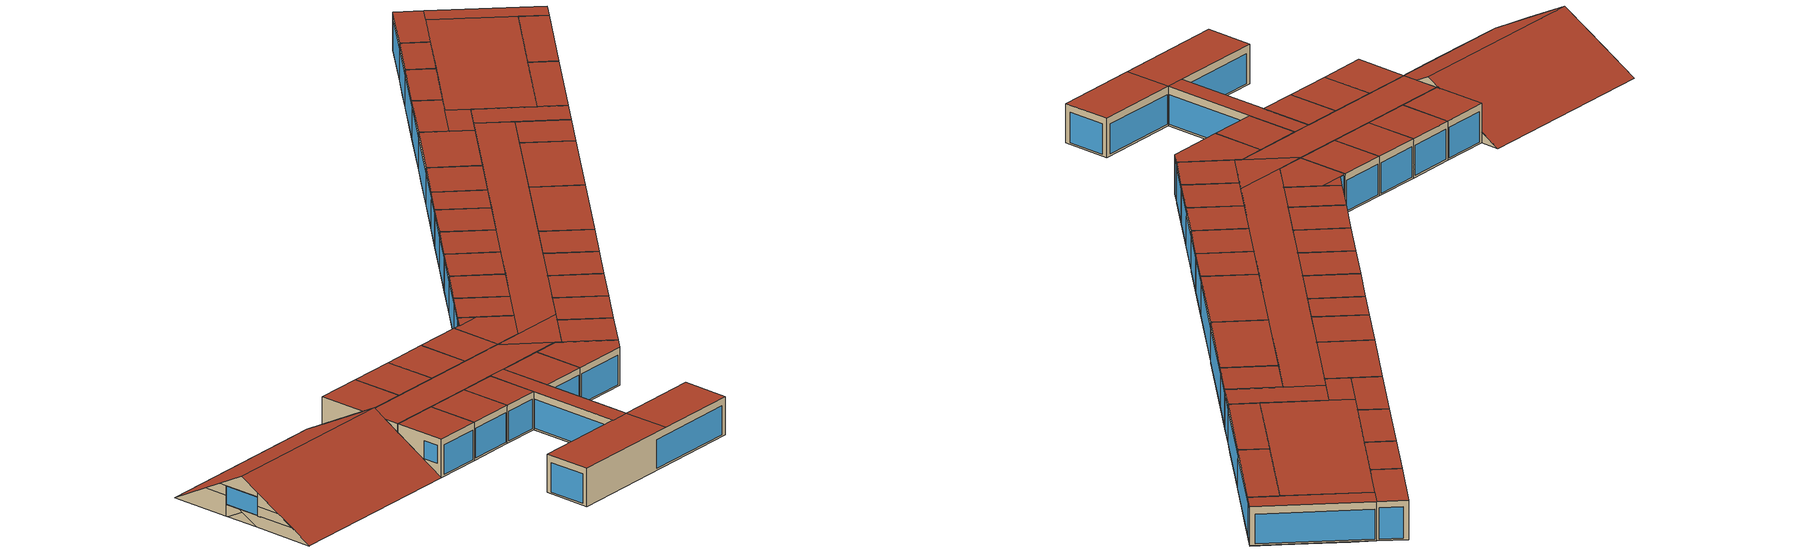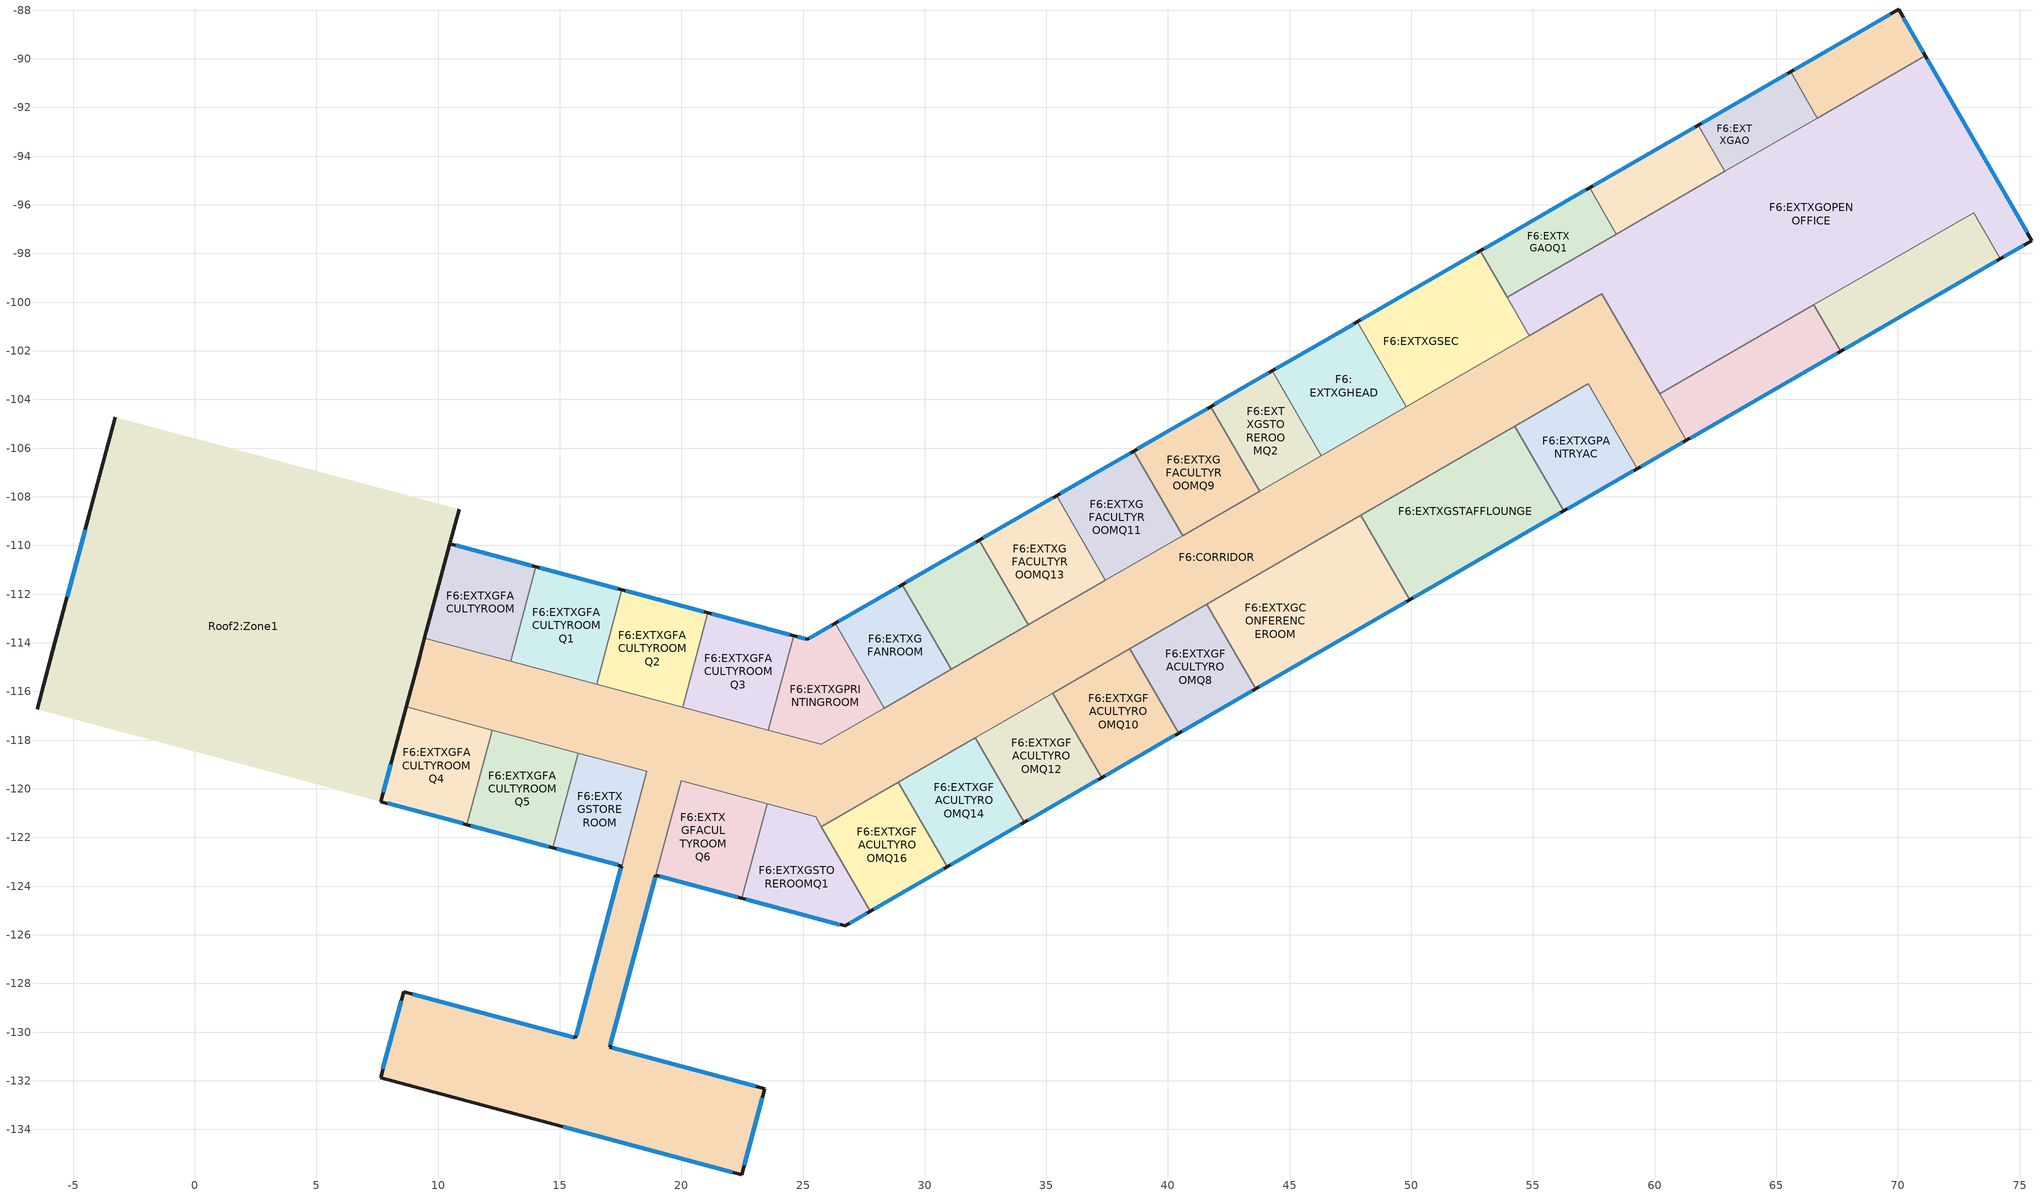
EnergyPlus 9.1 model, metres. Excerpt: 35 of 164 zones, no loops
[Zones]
Roof2:Zone1
 floor outside (Project external floor): 10.49,-109.92 -3.64,-106.14 -3.26,-104.72 10.87,-108.51 z12
 floor to F5:CORRIDOR (Project internal floor): 8.69,-116.64 -5.44,-112.85 -4.68,-110.02 9.45,-113.81 z12
 floor to F5:EXTXGFACULTYROOM3 (Project internal floor): -1.15,-110.97 -4.68,-110.02 -3.64,-106.14 -0.11,-107.08 z12
 floor to F5:EXTXGFACULTYROOM1 (Project internal floor): 2.38,-111.92 -1.15,-110.97 -0.11,-107.08 3.43,-108.03 z12
 floor to F5:EXTXGFACULTYROOM4 (Project internal floor): 5.92,-112.86 2.38,-111.92 3.43,-108.03 6.96,-108.98 z12
 floor to F5:EXTXGFACULTYROOM5 (Project internal floor): 9.45,-113.81 5.92,-112.86 6.96,-108.98 10.49,-109.92 z12
 floor to F5:EXTXGFACULTYROOM19 (Project internal floor): -2.95,-117.68 -6.48,-116.74 -5.44,-112.85 -1.91,-113.8 z12
 floor to F5:EXTXGFACULTYROOM20 (Project internal floor): 0.59,-118.63 -2.95,-117.68 -1.91,-113.8 1.63,-114.74 z12
 floor to F5:EXTXGFACULTYROOM2 (Project internal floor): 4.12,-119.58 0.59,-118.63 1.63,-114.74 5.16,-115.69 z12
 floor to F5:EXTXGFACULTYROOM21 (Project internal floor): 7.65,-120.52 4.12,-119.58 5.16,-115.69 8.69,-116.64 z12
 wall outside (Project wall): -4.49,-109.32 -5.25,-112.14 z12.9:14.4; -5.25,-112.14,12.9 -6.08,-115.23,12.9 -5.74,-113.98,13.65 -5.25,-112.14,13.65; -4.49,-109.32,12 -4.53,-109.45,12 -4.87,-110.73,12.76 -4.81,-110.5,12.9 -4.49,-109.32,12.9; -4.81,-110.5,12.9 -5.21,-112.01,12 -6.48,-116.74,12 -6.08,-115.23,12.9; -3.26,-104.72,12 -4.49,-109.32,12 -4.49,-109.32,13.65 -4,-107.48,13.65; -4,-107.48,13.65 -4.49,-109.32,13.65 -4.49,-109.32,14.4 -4.34,-108.74,14.4; -4.34,-108.74,14.4 -5.25,-112.14,14.4 -5.25,-112.14,14.75 -4.87,-110.73,15.59; -5.25,-112.14,13.65 -5.74,-113.98,13.65 -5.25,-112.14,14.75; 9,-115.5,15 9.52,-113.53,15 9.26,-114.52,15.59; 10.49,-109.93,12 10.87,-108.51,12 10.49,-109.93,12.85
 wall to Roof1:Zone1 (Project partition_Rev): -4.53,-109.45,12 -5.21,-112.01,12 -4.87,-110.73,12.76
 wall to F6:CORRIDOR (Project partition_Rev): 8.69,-116.64,12 9.45,-113.81,12 9.45,-113.81,15 9,-115.5,15 8.69,-116.64,14.32
 wall to F6:EXTXGFACULTYROOM (Project partition_Rev): 9.45,-113.81,12 10.49,-109.93,12 10.49,-109.93,12.85 9.52,-113.53,15 9.45,-113.81,15
 wall to F6:EXTXGFACULTYROOMQ4 (Project partition_Rev): 7.65,-120.52,12 8.69,-116.64,12 8.69,-116.64,14.32
 window (1001): -4.5,-109.36 -5.24,-112.1 z12.94:14.36
 roof outside (Project pitched roof): 10.87,-108.51,12 -3.26,-104.72,12 -4.87,-110.73,15.59 9.26,-114.52,15.59; -6.48,-116.74,12 7.65,-120.52,12 9.26,-114.52,15.59 -4.87,-110.73,15.59
F6:CORRIDOR
 floor to F5:CORRIDOR (Project internal floor): 14.7,-133.77 7.64,-131.88 8.58,-128.35 15.65,-130.24 z12; 26.16,-121.32 25.98,-121.42 25.88,-121.24 z12; 17.06,-130.62 15.65,-130.24 18.58,-119.29 20,-119.67 z12; 22.48,-135.85 14.7,-133.77 15.65,-130.24 23.42,-132.32 z12; 25.74,-118.18 22.16,-120.25 8.69,-116.64 9.45,-113.81 z12; 61.31,-105.67 59.28,-106.84 57.26,-103.36 59.3,-102.19 z12; 59.3,-102.19 26.16,-121.32 22.16,-120.25 57.83,-99.65 z12
 floor to F5:EXTXGTHESESROOM (Project internal floor): 25.98,-121.42 25.75,-121.55 25.52,-121.15 25.88,-121.24 z12
 wall outside (Project wall): 17.54,-123.17 15.65,-130.24 8.58,-128.35 7.64,-131.88 22.48,-135.85 23.42,-132.32 17.06,-130.62 18.96,-123.55 / 59.28,-106.84 61.31,-105.67 z12:15; 9,-115.5,15 8.69,-116.64,14.32 8.69,-116.64,15
 wall to F6:EXTXGFACULTYROOM (Project partition_Rev): 12.98,-114.76 9.45,-113.81 z12:15
 wall to F6:EXTXGFACULTYROOMQ4 (Project partition_Rev): 8.69,-116.64 12.23,-117.58 z12:15
 wall to F6:EXTXGFACULTYROOMQ5 (Project partition_Rev): 12.23,-117.58 15.76,-118.53 z12:15
 wall to F6:EXTXGSTOREROOM (Project partition): 15.76,-118.53 18.58,-119.29 17.54,-123.17 z12:15
 wall to F6:EXTXGFACULTYROOMQ6 (Project partition_Rev): 18.96,-123.55 20,-119.67 23.53,-120.61 z12:15
 wall to F6:EXTXGSTOREROOMQ1 (Project partition): 23.53,-120.61 25.52,-121.15 25.75,-121.55 z12:15
 wall to F6:EXTXGFACULTYROOMQ16 (Project partition_Rev): 25.75,-121.55 28.92,-119.72 z12:15
 wall to F6:EXTXGFACULTYROOMQ14 (Project partition_Rev): 28.92,-119.72 32.09,-117.89 z12:15
 wall to F6:EXTXGFACULTYROOMQ12 (Project partition_Rev): 32.09,-117.89 35.26,-116.07 z12:15
 wall to F6:EXTXGFACULTYROOMQ10 (Project partition_Rev): 35.26,-116.07 38.42,-114.24 z12:15
 wall to F6:EXTXGFACULTYROOMQ8 (Project partition_Rev): 38.42,-114.24 41.59,-112.41 z12:15
 wall to F6:EXTXGCONFERENCEROOM (Project partition): 41.59,-112.41 47.93,-108.75 z12:15
 wall to F6:EXTXGSTAFFLOUNGE (Project partition): 47.93,-108.75 54.26,-105.09 z12:15
 wall to F6:EXTXGPANTRYAC (Project partition): 54.26,-105.09 57.26,-103.36 59.28,-106.84 z12:15
 wall to F6:EXTXGPRINTINGROOMQ2 (Project partition_Rev): 61.31,-105.67 60.21,-103.76 z12:15
 wall to F6:EXTXGOPENOFFICE (Project partition_Rev): 60.21,-103.76 57.83,-99.65 54.85,-101.37 z12:15
 wall to F6:EXTXGSEC (Project partition_Rev): 54.85,-101.37 49.78,-104.3 z12:15
 wall to F6:EXTXGHEAD (Project partition_Rev): 49.78,-104.3 46.3,-106.31 z12:15
 wall to F6:EXTXGSTOREROOMQ2 (Project partition): 46.3,-106.31 43.77,-107.77 z12:15
 wall to F6:EXTXGFACULTYROOMQ9 (Project partition_Rev): 43.77,-107.77 40.6,-109.6 z12:15
 wall to F6:EXTXGFACULTYROOMQ11 (Project partition_Rev): 40.6,-109.6 37.43,-111.43 z12:15
 wall to F6:EXTXGFACULTYROOMQ13 (Project partition_Rev): 37.43,-111.43 34.26,-113.26 z12:15
 wall to F6:EXTXGFACULTYROOMQ15 (Project partition_Rev): 34.26,-113.26 31.1,-115.09 z12:15
 wall to F6:EXTXGFANROOM (Project partition): 31.1,-115.09 28.34,-116.68 z12:15
 wall to F6:EXTXGPRINTINGROOM (Project partition_Rev): 28.34,-116.68 25.74,-118.18 23.58,-117.6 z12:15
 wall to F6:EXTXGFACULTYROOMQ3 (Project partition_Rev): 23.58,-117.6 20.05,-116.65 z12:15
 wall to F6:EXTXGFACULTYROOMQ2 (Project partition_Rev): 20.05,-116.65 16.52,-115.7 z12:15
 wall to F6:EXTXGFACULTYROOMQ1 (Project partition_Rev): 16.52,-115.7 12.98,-114.76 z12:15
 window (1002): 17.52,-123.27 15.67,-130.15 / 17.09,-130.53 18.93,-123.64 z12.14:14.41; 15.56,-130.21 8.96,-128.45 / 23.05,-132.22 17.15,-130.64 z12.14:14.42; 8.48,-128.72 7.74,-131.5 / 22.58,-135.48 23.32,-132.7 z12.14:14.47; 59.42,-106.76 61.16,-105.75 z12.14:14.5
 window x2 (1002): 15.14,-133.89 22.1,-135.75 z12.14:14.41
 roof outside (Project flat roof): 16.12,-134.15 22.48,-135.85 23.42,-132.32 17.06,-130.62 z15; 15.65,-130.24 17.06,-130.62 20,-119.67 18.58,-119.29 z15; 7.64,-131.88 16.12,-134.15 17.06,-130.62 8.58,-128.35 z15; 8.69,-116.64 25.52,-121.15 23.45,-117.56 9.45,-113.81 z15; 25.74,-118.18 29.74,-119.25 57.26,-103.36 55.8,-100.82 z15; 25.75,-121.55 29.74,-119.25 23.45,-117.56 z15; 59.28,-106.84 61.31,-105.67 57.83,-99.65 55.8,-100.82 z15
F6:EXTXGFACULTYROOM
 floor to F5:EXTXGFACULTYROOM6 (Project internal floor): 12.98,-114.76 9.46,-113.81 10.5,-109.93 14.02,-110.87 z12
 wall outside (Project wall): 14.02,-110.87 10.49,-109.93 z12:15; 10.49,-109.93,12.85 9.52,-113.53,15 10.49,-109.93,15
 wall to F6:EXTXGFACULTYROOMQ1 (Project partition): 12.98,-114.76 14.02,-110.87 z12:15
 window (1003): 13.86,-110.83 10.72,-109.99 z12.14:14.46
 roof outside (Project flat roof): 9.45,-113.81 12.98,-114.76 14.02,-110.87 10.49,-109.93 z15
F6:EXTXGFACULTYROOMQ4
 floor to F5:EXTXGFACULTYROOM22 (Project internal floor): 11.18,-121.47 7.65,-120.52 8.69,-116.64 12.23,-117.58 z12
 wall outside (Project wall): 7.65,-120.52 11.18,-121.47 z12:15; 8.69,-116.64,14.32 7.65,-120.52,12 7.65,-120.52,15 8.69,-116.64,15
 wall to F6:EXTXGFACULTYROOMQ5 (Project partition): 11.18,-121.47 12.23,-117.58 z12:15
 window (1003): 8.06,-118.99 7.75,-120.15 z13.01:14.43; 7.94,-120.6 11.02,-121.43 z12.14:14.46
 roof outside (Project flat roof): 7.65,-120.52 11.18,-121.47 12.23,-117.58 8.69,-116.64 z15
F6:EXTXGFACULTYROOMQ5
 floor to F5:EXTXGPHOTOCOPYROOM (Project internal floor): 14.72,-122.42 11.18,-121.47 12.23,-117.58 15.76,-118.53 z12
 wall outside (Project wall): 11.18,-121.47 14.72,-122.42 z12:15
 wall to F6:EXTXGSTOREROOM (Project partition): 14.72,-122.42 15.76,-118.53 z12:15
 window (1003): 11.35,-121.51 14.55,-122.37 z12.14:14.45
 roof outside (Project flat roof): 11.18,-121.47 14.72,-122.42 15.76,-118.53 12.23,-117.58 z15
F6:EXTXGSTOREROOM
 floor to F5:EXTXGENSROOM (Project internal floor): 17.54,-123.17 14.72,-122.42 15.76,-118.53 18.58,-119.29 z12
 wall outside (Project wall): 14.72,-122.42 17.54,-123.17 z12:15
 window (1005): 14.88,-122.46 17.38,-123.13 z12.14:14.47
 roof outside (Project flat roof): 14.72,-122.42 17.54,-123.17 18.58,-119.29 15.76,-118.53 z15
F6:EXTXGFACULTYROOMQ6
 floor to F5:EXTXGEGSSROOM (Project internal floor): 21.79,-124.31 18.96,-123.55 20,-119.67 22.83,-120.43 z12
 floor to F5:EXTXGTHESESROOM (Project internal floor): 22.49,-124.5 21.79,-124.31 22.83,-120.43 23.53,-120.61 z12
 wall outside (Project wall): 18.96,-123.55 22.49,-124.5 z12:15
 wall to F6:EXTXGSTOREROOMQ1 (Project partition): 22.49,-124.5 23.53,-120.61 z12:15
 window (1003): 19.12,-123.6 22.32,-124.45 z12.14:14.45
 roof outside (Project flat roof): 18.96,-123.55 22.49,-124.5 23.53,-120.61 20,-119.67 z15
F6:EXTXGSTOREROOMQ1
 floor to F5:EXTXGTHESESROOM (Project internal floor): 27.76,-125.04 26.73,-125.63 22.49,-124.5 23.53,-120.61 25.52,-121.15 z12
 wall outside (Project wall): 22.49,-124.5 26.73,-125.63 27.76,-125.04 z12:15
 wall to F6:EXTXGFACULTYROOMQ16 (Project partition_Rev): 27.76,-125.04 25.75,-121.55 z12:15
 window (1005): 22.65,-124.54 26.52,-125.58 z12.14:14.44; 26.92,-125.53 27.62,-125.12 z12.14:14.67
 roof outside (Project flat roof): 22.49,-124.5 26.73,-125.63 27.76,-125.04 25.52,-121.15 23.53,-120.61 z15
F6:EXTXGFACULTYROOMQ16
 floor to F5:EXTXGTHESESROOM (Project internal floor): 28,-124.9 27.76,-125.04 25.75,-121.55 25.98,-121.42 z12
 floor to F5:EXTXGFILINGROOM (Project internal floor): 30.93,-123.21 28,-124.9 25.98,-121.42 28.92,-119.72 z12
 wall outside (Project wall): 27.76,-125.04 30.93,-123.21 z12:15
 wall to F6:EXTXGFACULTYROOMQ14 (Project partition_Rev): 30.93,-123.21 28.92,-119.72 z12:15
 window (1003): 27.91,-124.95 30.79,-123.29 z12.14:14.45
 roof outside (Project flat roof): 27.76,-125.04 30.93,-123.21 28.92,-119.72 25.75,-121.55 z15
F6:EXTXGFACULTYROOMQ14
 floor to F5:EXTXGFACULTYROOM17 (Project internal floor): 34.1,-121.38 31.16,-123.07 29.15,-119.59 32.09,-117.89 z12
 floor to F5:EXTXGFILINGROOM (Project internal floor): 31.16,-123.07 30.93,-123.21 28.92,-119.72 29.15,-119.59 z12
 wall outside (Project wall): 30.93,-123.21 34.1,-121.38 z12:15
 wall to F6:EXTXGFACULTYROOMQ12 (Project partition_Rev): 34.1,-121.38 32.09,-117.89 z12:15
 window (1003): 31.08,-123.12 33.95,-121.46 z12.14:14.45
 roof outside (Project flat roof): 30.93,-123.21 34.1,-121.38 32.09,-117.89 28.92,-119.72 z15
F6:EXTXGFACULTYROOMQ12
 floor to F5:EXTXGFACULTYROOM16 (Project internal floor): 37.27,-119.55 34.33,-121.25 32.32,-117.76 35.26,-116.07 z12
 floor to F5:EXTXGFACULTYROOM17 (Project internal floor): 34.33,-121.25 34.1,-121.38 32.09,-117.89 32.32,-117.76 z12
 wall outside (Project wall): 34.1,-121.38 37.27,-119.55 z12:15
 wall to F6:EXTXGFACULTYROOMQ10 (Project partition_Rev): 37.27,-119.55 35.26,-116.07 z12:15
 window (1003): 34.25,-121.29 37.12,-119.63 z12.14:14.45
 roof outside (Project flat roof): 34.1,-121.38 37.27,-119.55 35.26,-116.07 32.09,-117.89 z15
F6:EXTXGFACULTYROOMQ10
 floor to F5:EXTXGFACULTYROOM15 (Project internal floor): 40.43,-117.72 37.5,-119.42 35.49,-115.93 38.42,-114.24 z12
 floor to F5:EXTXGFACULTYROOM16 (Project internal floor): 37.5,-119.42 37.27,-119.55 35.26,-116.07 35.49,-115.93 z12
 wall outside (Project wall): 37.27,-119.55 40.43,-117.72 z12:15
 wall to F6:EXTXGFACULTYROOMQ8 (Project partition_Rev): 40.43,-117.72 38.42,-114.24 z12:15
 window (1003): 37.41,-119.46 40.29,-117.81 z12.14:14.45
 roof outside (Project flat roof): 37.27,-119.55 40.43,-117.72 38.42,-114.24 35.26,-116.07 z15
F6:EXTXGFACULTYROOMQ8
 floor to F5:EXTXGFACULTYROOM13 (Project internal floor): 43.6,-115.89 40.67,-117.59 38.65,-114.1 41.59,-112.41 z12
 floor to F5:EXTXGFACULTYROOM15 (Project internal floor): 40.67,-117.59 40.43,-117.72 38.42,-114.24 38.65,-114.1 z12
 wall outside (Project wall): 40.43,-117.72 43.6,-115.89 z12:15
 wall to F6:EXTXGCONFERENCEROOM (Project partition): 43.6,-115.89 41.59,-112.41 z12:15
 window (1003): 40.58,-117.64 43.46,-115.98 z12.14:14.45
 roof outside (Project flat roof): 40.43,-117.72 43.6,-115.89 41.59,-112.41 38.42,-114.24 z15
F6:EXTXGCONFERENCEROOM
 floor to F5:EXTXGFACULTYROOM9 (Project internal floor): 47,-113.93 43.83,-115.76 41.82,-112.27 44.99,-110.45 z12
 floor to F5:EXTXGFACULTYROOM10 (Project internal floor): 49.94,-112.23 47,-113.93 44.99,-110.45 47.93,-108.75 z12
 floor to F5:EXTXGFACULTYROOM13 (Project internal floor): 43.83,-115.76 43.6,-115.89 41.59,-112.41 41.82,-112.27 z12
 wall outside (Project wall): 43.6,-115.89 49.94,-112.23 z12:15
 wall to F6:EXTXGSTAFFLOUNGE (Project partition_Rev): 49.94,-112.23 47.93,-108.75 z12:15
 window (1008): 43.75,-115.81 49.79,-112.32 z12.14:14.42
 roof outside (Project flat roof): 43.6,-115.89 49.94,-112.23 47.93,-108.75 41.59,-112.41 z15
F6:EXTXGSTAFFLOUNGE
 floor to F5:CORRIDOR (Project internal floor): 56.27,-108.58 50.17,-112.1 48.16,-108.62 54.26,-105.09 z12
 floor to F5:EXTXGFACULTYROOM10 (Project internal floor): 50.17,-112.1 49.94,-112.23 47.93,-108.75 48.16,-108.62 z12
 wall outside (Project wall): 49.94,-112.23 56.27,-108.58 z12:15
 wall to F6:EXTXGPANTRYAC (Project partition_Rev): 56.27,-108.58 54.26,-105.09 z12:15
 window (1008): 50.08,-112.15 56.12,-108.66 z12.14:14.42
 roof outside (Project flat roof): 49.94,-112.23 56.27,-108.58 54.26,-105.09 47.93,-108.75 z15
F6:EXTXGPANTRYAC
 floor to F5:CORRIDOR (Project internal floor): 59.28,-106.84 56.27,-108.58 54.26,-105.09 57.26,-103.36 z12
 wall outside (Project wall): 56.27,-108.58 59.28,-106.84 z12:15
 window (1005): 56.42,-108.49 59.13,-106.93 z12.14:14.46
 roof outside (Project flat roof): 56.27,-108.58 59.28,-106.84 57.26,-103.36 54.26,-105.09 z15
F6:EXTXGPRINTINGROOMQ2
 floor to F5:CORRIDOR (Project internal floor): 62.84,-104.79 61.31,-105.67 60.21,-103.76 61.74,-102.88 z12
 floor to F5:EXTXGFACULTYROOMAC4 (Project internal floor): 67.64,-102.01 66.01,-102.96 64.91,-101.05 66.54,-100.11 z12
 floor to F5:EXTXGFACULTYROOM (Project internal floor): 66.01,-102.96 62.84,-104.79 61.74,-102.88 64.91,-101.05 z12
 wall outside (Project wall): 61.31,-105.67 67.64,-102.01 z12:15
 wall to F6:EXTXGPRINTINGROOMQ1 (Project partition_Rev): 67.64,-102.01 66.54,-100.11 z12:15
 wall to F6:EXTXGOPENOFFICE (Project partition): 66.54,-100.11 60.21,-103.76 z12:15
 window (1004): 61.46,-105.58 67.5,-102.1 z12.14:14.42
 roof outside (Project flat roof): 61.31,-105.67 67.64,-102.01 66.54,-100.11 60.21,-103.76 z15
F6:EXTXGOPENOFFICE
 floor to F5:CORRIDOR (Project internal floor): 73.5,-93.99 60.83,-101.3 59.36,-98.77 72.03,-91.45 z12; 61.74,-102.88 60.21,-103.76 57.83,-99.65 59.36,-98.77 z12
 floor to F5:EXTXGFACULTYROOM23 (Project internal floor): 72.03,-91.45 68.87,-93.28 67.95,-91.7 71.12,-89.87 z12
 floor to F5:EXTXGFACULTYROOM24 (Project internal floor): 68.87,-93.28 65.7,-95.11 64.79,-93.53 67.95,-91.7 z12
 floor to F5:EXTXGFACULTYROOM25 (Project internal floor): 75.51,-97.47 74.21,-98.22 73.11,-96.32 74.41,-95.57 z12; 74.41,-95.57 71.24,-97.4 70.33,-95.82 73.5,-93.99 z12
 floor to F5:EXTXGFACULTYROOMAC1 (Project internal floor): 65.7,-95.11 62.53,-96.94 61.62,-95.36 64.79,-93.53 z12
 floor to F5:EXTXGFACULTYROOMAC2 (Project internal floor): 71.24,-97.4 68.07,-99.22 67.16,-97.64 70.33,-95.82 z12
 floor to F5:EXTXGFACULTYROOMAC3 (Project internal floor): 62.53,-96.94 59.36,-98.77 58.45,-97.19 61.62,-95.36 z12
 floor to F5:EXTXGFACULTYROOMAC4 (Project internal floor): 68.07,-99.22 64.91,-101.05 63.99,-99.47 67.16,-97.64 z12
 floor to F5:EXTXGTUTORIALROOMAC1 (Project internal floor): 59.36,-98.77 54.85,-101.37 53.94,-99.79 58.45,-97.19 z12
 floor to F5:EXTXGFACULTYROOM (Project internal floor): 64.91,-101.05 61.74,-102.88 60.83,-101.3 63.99,-99.47 z12
 wall outside (Project wall): 74.21,-98.22 75.51,-97.47 71.12,-89.87 z12:15
 wall to F6:EXTXGPRINTINGROOMQ1 (Project partition_Rev): 66.54,-100.11 73.11,-96.32 74.21,-98.22 z12:15
 wall to F6:EXTXGDEPTXMANAGER (Project partition): 71.12,-89.87 66.69,-92.43 z12:15
 wall to F6:EXTXGAO (Project partition_Rev): 66.69,-92.43 62.89,-94.63 z12:15
 wall to F6:EXTXGFACULTYROOMQ7 (Project partition): 62.89,-94.63 58.42,-97.21 z12:15
 wall to F6:EXTXGAOQ1 (Project partition_Rev): 58.42,-97.21 53.94,-99.79 z12:15
 wall to F6:EXTXGSEC (Project partition_Rev): 53.94,-99.79 54.85,-101.37 z12:15
 window (1003): 75.31,-97.14 71.21,-90.02 z12.14:14.41; 74.36,-98.14 75.17,-97.67 z12.14:14.63
 roof outside (Project flat roof): 54.85,-101.37 57.83,-99.65 56.92,-98.07 53.94,-99.79 z15; 60.21,-103.76 73.11,-96.32 69.82,-90.62 56.92,-98.07 z15; 74.21,-98.22 75.51,-97.47 71.12,-89.87 69.82,-90.62 z15
F6:EXTXGSEC
 floor to F5:EXTXGTUTORIALROOMAC1 (Project internal floor): 54.85,-101.37 53.03,-102.43 51.02,-98.94 52.84,-97.89 z12
 floor to F5:EXTXGTUTORIALROOMAC (Project internal floor): 53.03,-102.43 49.78,-104.3 47.77,-100.81 51.02,-98.94 z12
 wall outside (Project wall): 52.84,-97.89 47.77,-100.81 z12:15
 wall to F6:EXTXGAOQ1 (Project partition_Rev): 53.94,-99.79 52.84,-97.89 z12:15
 wall to F6:EXTXGHEAD (Project partition): 47.77,-100.81 49.78,-104.3 z12:15
 window (1007): 52.69,-97.97 47.92,-100.73 z12.14:14.42
 roof outside (Project flat roof): 49.78,-104.3 54.85,-101.37 52.84,-97.89 47.77,-100.81 z15
F6:EXTXGHEAD
 floor to F5:EXTXGTUTORIALROOMAC (Project internal floor): 49.78,-104.3 46.69,-106.08 44.68,-102.6 47.77,-100.81 z12
 floor to F5:EXTXGFACULTYROOMAC (Project internal floor): 46.69,-106.08 46.3,-106.31 44.29,-102.83 44.68,-102.6 z12
 wall outside (Project wall): 47.77,-100.81 44.29,-102.83 z12:15
 wall to F6:EXTXGSTOREROOMQ2 (Project partition): 44.29,-102.83 46.3,-106.31 z12:15
 window (1003): 47.62,-100.9 44.44,-102.74 z12.14:14.45
 roof outside (Project flat roof): 46.3,-106.31 49.78,-104.3 47.77,-100.81 44.29,-102.83 z15
F6:EXTXGSTOREROOMQ2
 floor to F5:EXTXGFACULTYROOMAC (Project internal floor): 46.3,-106.31 43.77,-107.77 41.75,-104.29 44.29,-102.83 z12
 wall outside (Project wall): 44.29,-102.83 41.75,-104.29 z12:15
 wall to F6:EXTXGFACULTYROOMQ9 (Project partition_Rev): 41.75,-104.29 43.77,-107.77 z12:15
 window (1005): 44.14,-102.91 41.9,-104.2 z12.14:14.47
 roof outside (Project flat roof): 43.77,-107.77 46.3,-106.31 44.29,-102.83 41.75,-104.29 z15
F6:EXTXGFACULTYROOMQ9
 floor to F5:EXTXGFACULTYROOM18 (Project internal floor): 43.53,-107.91 40.6,-109.6 38.59,-106.12 41.51,-104.43 z12
 floor to F5:EXTXGFACULTYROOMAC (Project internal floor): 43.77,-107.77 43.53,-107.91 41.51,-104.43 41.75,-104.29 z12
 wall outside (Project wall): 41.75,-104.29 38.59,-106.12 z12:15
 wall to F6:EXTXGFACULTYROOMQ11 (Project partition): 38.59,-106.12 40.6,-109.6 z12:15
 window (1003): 41.61,-104.37 38.73,-106.03 z12.14:14.45
 roof outside (Project flat roof): 40.6,-109.6 43.77,-107.77 41.75,-104.29 38.59,-106.12 z15
F6:EXTXGFACULTYROOMQ11
 floor to F5:EXTXGFACULTYROOM8 (Project internal floor): 40.36,-109.74 37.43,-111.43 35.42,-107.95 38.35,-106.26 z12
 floor to F5:EXTXGFACULTYROOM18 (Project internal floor): 40.6,-109.6 40.36,-109.74 38.35,-106.26 38.59,-106.12 z12
 wall outside (Project wall): 38.59,-106.12 35.42,-107.95 z12:15
 wall to F6:EXTXGFACULTYROOMQ13 (Project partition): 35.42,-107.95 37.43,-111.43 z12:15
 window (1003): 38.44,-106.2 35.57,-107.86 z12.14:14.45
 roof outside (Project flat roof): 37.43,-111.43 40.6,-109.6 38.59,-106.12 35.42,-107.95 z15
F6:EXTXGFACULTYROOMQ13
 floor to F5:EXTXGFACULTYROOM7 (Project internal floor): 37.19,-111.57 34.26,-113.26 32.25,-109.78 35.18,-108.09 z12
 floor to F5:EXTXGFACULTYROOM8 (Project internal floor): 37.43,-111.43 37.19,-111.57 35.18,-108.09 35.42,-107.95 z12
 wall outside (Project wall): 35.42,-107.95 32.25,-109.78 z12:15
 wall to F6:EXTXGFACULTYROOMQ15 (Project partition): 32.25,-109.78 34.26,-113.26 z12:15
 window (1003): 35.27,-108.03 32.4,-109.69 z12.14:14.45
 roof outside (Project flat roof): 34.26,-113.26 37.43,-111.43 35.42,-107.95 32.25,-109.78 z15
F6:EXTXGFACULTYROOMQ15
 floor to F5:EXTXGFACULTYROOM7 (Project internal floor): 34.26,-113.26 32.91,-114.04 30.9,-110.55 32.25,-109.78 z12
 floor to F5:EXTXGAHUROOM (Project internal floor): 32.91,-114.04 31.1,-115.09 29.08,-111.6 30.9,-110.55 z12
 wall outside (Project wall): 32.25,-109.78 29.08,-111.6 z12:15
 wall to F6:EXTXGFANROOM (Project partition): 29.08,-111.6 31.1,-115.09 z12:15
 window (1003): 32.1,-109.86 29.23,-111.52 z12.14:14.45
 roof outside (Project flat roof): 31.1,-115.09 34.26,-113.26 32.25,-109.78 29.08,-111.6 z15
F6:EXTXGFANROOM
 floor to F5:EXTXGAHUROOM (Project internal floor): 31.1,-115.09 28.48,-116.6 26.47,-113.11 29.08,-111.6 z12
 floor to F5:EXTXGCOMPACTOUSROOM (Project internal floor): 28.48,-116.6 28.34,-116.68 26.32,-113.2 26.47,-113.11 z12
 wall outside (Project wall): 29.08,-111.6 26.32,-113.2 z12:15
 wall to F6:EXTXGPRINTINGROOM (Project partition_Rev): 26.32,-113.2 28.34,-116.68 z12:15
 window (1006): 28.94,-111.69 26.47,-113.11 z12.14:14.47
 roof outside (Project flat roof): 28.34,-116.68 31.1,-115.09 29.08,-111.6 26.32,-113.2 z15
F6:EXTXGPRINTINGROOM
 floor to F5:EXTXGCOMPACTOUSROOM (Project internal floor): 25.18,-113.86 24.48,-114.26 24.63,-113.71 z12; 28.34,-116.68 25.75,-118.18 23.59,-117.6 24.48,-114.26 26.32,-113.2 z12
 wall outside (Project wall): 26.32,-113.2 25.18,-113.86 24.62,-113.71 z12:15
 wall to F6:EXTXGFACULTYROOMQ3 (Project partition): 24.62,-113.71 23.58,-117.6 z12:15
 window (1004): 26.18,-113.28 25.26,-113.81 z12.14:14.6; 25.08,-113.83 24.79,-113.75 z12.14:14.96
 roof outside (Project flat roof): 25.18,-113.86 26.99,-114.34 26.32,-113.2 z15; 23.58,-117.6 25.74,-118.18 28.34,-116.68 26.99,-114.34 24.62,-113.71 z15
F6:EXTXGFACULTYROOMQ3
 floor to F5:EXTXGFACULTYROOM14 (Project internal floor): 23.58,-117.6 20.05,-116.65 21.1,-112.77 24.62,-113.71 z12
 wall outside (Project wall): 24.62,-113.71 21.09,-112.76 z12:15
 wall to F6:EXTXGFACULTYROOMQ2 (Project partition_Rev): 21.09,-112.76 20.05,-116.65 z12:15
 window (1003): 24.46,-113.67 21.25,-112.81 z12.14:14.45
 roof outside (Project flat roof): 20.05,-116.65 23.58,-117.6 24.62,-113.71 21.09,-112.76 z15
F6:EXTXGFACULTYROOMQ2
 floor to F5:EXTXGFACULTYROOM12 (Project internal floor): 20.05,-116.65 16.52,-115.71 17.56,-111.82 21.09,-112.76 z12
 wall outside (Project wall): 21.09,-112.76 17.56,-111.82 z12:15
 wall to F6:EXTXGFACULTYROOMQ1 (Project partition_Rev): 17.56,-111.82 16.52,-115.7 z12:15
 window (1003): 20.93,-112.72 17.72,-111.86 z12.14:14.45
 roof outside (Project flat roof): 16.52,-115.7 20.05,-116.65 21.09,-112.76 17.56,-111.82 z15
F6:EXTXGFACULTYROOMQ1
 floor to F5:EXTXGFACULTYROOM11 (Project internal floor): 16.52,-115.7 12.99,-114.76 14.03,-110.87 17.56,-111.82 z12
 wall outside (Project wall): 17.56,-111.82 14.02,-110.87 z12:15
 window (1003): 17.39,-111.77 14.19,-110.92 z12.14:14.45
 roof outside (Project flat roof): 12.98,-114.76 16.52,-115.7 17.56,-111.82 14.02,-110.87 z15
F6:EXTXGPRINTINGROOMQ1
 floor to F5:EXTXGFACULTYROOM25 (Project internal floor): 74.21,-98.22 72.34,-99.3 71.24,-97.4 73.11,-96.32 z12
 floor to F5:EXTXGFACULTYROOMAC2 (Project internal floor): 72.34,-99.3 69.17,-101.13 68.07,-99.22 71.24,-97.4 z12
 floor to F5:EXTXGFACULTYROOMAC4 (Project internal floor): 69.17,-101.13 67.64,-102.01 66.54,-100.11 68.07,-99.22 z12
 wall outside (Project wall): 67.64,-102.01 74.21,-98.22 z12:15
 window (1004): 67.79,-101.93 74.06,-98.31 z12.14:14.41
 roof outside (Project flat roof): 67.64,-102.01 74.21,-98.22 73.11,-96.32 66.54,-100.11 z15
F6:EXTXGDEPTXMANAGER
 floor to F5:EXTXGFACULTYROOM23 (Project internal floor): 71.12,-89.87 67.95,-91.7 66.85,-89.8 70.02,-87.97 z12
 floor to F5:EXTXGFACULTYROOM24 (Project internal floor): 67.95,-91.7 66.69,-92.43 65.59,-90.53 66.85,-89.8 z12
 wall outside (Project wall): 71.12,-89.87 70.02,-87.97 65.59,-90.53 z12:15
 wall to F6:EXTXGAO (Project partition_Rev): 65.59,-90.53 66.69,-92.43 z12:15
 window (1003): 71.04,-89.73 70.22,-88.3 z12.14:14.53; 69.69,-88.16 65.73,-90.44 z12.14:14.43
 roof outside (Project flat roof): 66.69,-92.43 71.12,-89.87 70.02,-87.97 65.59,-90.53 z15
F6:EXTXGAO
 floor to F5:EXTXGFACULTYROOM24 (Project internal floor): 66.69,-92.43 64.79,-93.53 63.69,-91.63 65.59,-90.53 z12
 floor to F5:EXTXGFACULTYROOMAC1 (Project internal floor): 64.79,-93.53 62.89,-94.63 61.79,-92.72 63.69,-91.63 z12
 wall outside (Project wall): 65.59,-90.53 61.79,-92.72 z12:15
 wall to F6:EXTXGFACULTYROOMQ7 (Project partition): 61.79,-92.72 62.89,-94.63 z12:15
 window (1007): 65.44,-90.61 61.93,-92.64 z12.14:14.44
 roof outside (Project flat roof): 62.89,-94.63 66.69,-92.43 65.59,-90.53 61.79,-92.72 z15
F6:EXTXGFACULTYROOMQ7
 floor to F5:EXTXGFACULTYROOMAC1 (Project internal floor): 62.89,-94.63 61.62,-95.36 60.52,-93.46 61.79,-92.72 z12
 floor to F5:EXTXGFACULTYROOMAC3 (Project internal floor): 61.62,-95.36 58.45,-97.19 57.35,-95.28 60.52,-93.46 z12
 floor to F5:EXTXGTUTORIALROOMAC1 (Project internal floor): 58.45,-97.19 58.42,-97.21 57.32,-95.3 57.35,-95.28 z12
 wall outside (Project wall): 61.79,-92.72 57.32,-95.3 z12:15
 wall to F6:EXTXGAOQ1 (Project partition_Rev): 57.32,-95.3 58.42,-97.21 z12:15
 window (1003): 61.64,-92.81 57.47,-95.21 z12.14:14.43
 roof outside (Project flat roof): 58.42,-97.21 62.89,-94.63 61.79,-92.72 57.32,-95.3 z15
F6:EXTXGAOQ1
 floor to F5:EXTXGTUTORIALROOMAC1 (Project internal floor): 58.42,-97.21 53.94,-99.79 52.84,-97.89 57.32,-95.3 z12
 wall outside (Project wall): 57.32,-95.3 52.84,-97.89 z12:15
 window (1007): 57.18,-95.38 52.99,-97.8 z12.14:14.43
 roof outside (Project flat roof): 53.94,-99.79 58.42,-97.21 57.32,-95.3 52.84,-97.89 z15
[Building]
Building: North Axis {deg}=0; Terrain=Suburbs; Loads Convergence Tolerance Value=0.04; Temperature Convergence Tolerance Value {deltaC}=0.4; Solar Distribution=FullExterior; Maximum Number of Warmup Days=25; Minimum Number of Warmup Days=6
[Site:Location]
AS2 (O1-O1:31-12)  (01-01:31-12): Latitude {deg}=1.3; Longitude {deg}=103.8; Time Zone {hr}=8; Elevation {m}=32
[SizingPeriod:DesignDay] Day of Month=15; Humidity Condition Type=WetBulb; Barometric Pressure {Pa}=100941.2; Wind Direction {deg}=0; Rain Indicator=No; Snow Indicator=No; Daylight Saving Time Indicator=No
Name | Month | Day Type | Maximum Dry-Bulb Temperature {C} | Daily Dry-Bulb Temperature Range {deltaC} | Wetbulb or DewPoint at Maximum Dry-Bulb {C} | Wind Speed {m/s} | Solar Model Indicator | Sky Clearness
Summer Design Day in AS2 (O1-O1:31-12) Jul | 7 | SummerDesignDay | 33.2 | 6.2 | 26 | 0 | ASHRAEClearSky | 0.98
Summer Design Day in AS2 (O1-O1:31-12) Aug | 8 | SummerDesignDay | 33.2 | 6.3 | 25.8 | 0 | ASHRAEClearSky | 0.98
Summer Design Day in AS2 (O1-O1:31-12) Sep | 9 | SummerDesignDay | 33.2 | 6.5 | 25.9 | 0 | ASHRAEClearSky | 0.98
Winter Design Day in AS2 (O1-O1:31-12) | 1 | WinterDesignDay | 23.8 | 0 | 23.8 | 9.2 |  | 0
[Site:GroundTemperature:BuildingSurface]
18, 18, 18, 18, 18, 18, 18, 18, 18, 18, 18, 18
[Site:GroundTemperature:FCfactorMethod]
January Ground Temperature {C}=27.55; February Ground Temperature {C}=28.03; March Ground Temperature {C}=28.32; April Ground Temperature {C}=28.42; May Ground Temperature {C}=28.26; June Ground Temperature {C}=27.88; July Ground Temperature {C}=27.4; August Ground Temperature {C}=26.92; September Ground Temperature {C}=26.59; October Ground Temperature {C}=26.51; November Ground Temperature {C}=26.68; December Ground Temperature {C}=27.05
[Site:GroundTemperature:Shallow]
14, 14, 14, 14, 14, 14, 14, 14, 14, 14, 14, 14
[Site:GroundTemperature:Deep]
14, 14, 14, 14, 14, 14, 14, 14, 14, 14, 14, 14
[Site:GroundReflectance]
0.2, 0.2, 0.2, 0.2, 0.2, 0.2, 0.2, 0.2, 0.2, 0.2, 0.2, 0.2
[Site:GroundReflectance:SnowModifier]
2, 2
[Material] Thermal Absorptance=0.9
Name | Roughness | Thickness {m} | Conductivity {W/m-K} | Density {kg/m3} | Specific Heat {J/kg-K} | Solar Absorptance | Visible Absorptance
Clay Tile (roofing)_.O25 | Rough | 0.025 | 1 | 2000 | 800 | 0.7 | 0.7
MW Stone Wool (rolls)_.2423 | Rough | 0.2423 | 0.04 | 30 | 840 | 0.6 | 0.6
Roofing Felt_.OO5 | Rough | 0.005 | 0.19 | 960 | 837 | 0.8 | 0.8
1B Plastered Wall | Smooth | 0.225 | 0.807 | 1760 | 800 | 0.7 | 0.7
Cast Concrete (Dense)_.1 | Rough | 0.1 | 1.4 | 2100 | 840 | 0.6 | 0.6
External Rendering_.O25 | Rough | 0.025 | 0.5 | 1300 | 1000 | 0.7 | 0.7
MW Stone Wool (rolls)_.1482 | Rough | 0.1482 | 0.04 | 30 | 840 | 0.6 | 0.6
Timber Flooring_.OO5 | Rough | 0.005 | 0.14 | 650 | 1200 | 0.78 | 0.78
Gypsum Plasterboard_.O25 | Rough | 0.025 | 0.25 | 900 | 1000 | 0.5 | 0.5
Asphalt 1_.O1 | Rough | 0.01 | 0.7 | 2100 | 1000 | 0.85 | 0.9
MW Glass Wool (rolls)_.1445 | Rough | 0.1445 | 0.04 | 12 | 840 | 0.6 | 0.6
Plasterboard_.O13 | Rough | 0.013 | 0.25 | 2800 | 896 | 0.5 | 0.5
[Material:NoMass] Roughness=Rough; Thermal Absorptance=0.9; Solar Absorptance=0.7; Visible Absorptance=0.7
Name | Thermal Resistance {m2-K/W}
9_RVAL_2; 10_RVAL_2 | 0.15
11_RVAL_3 | 0.18
[WindowMaterial:Glazing]
38: Optical Data Type=SpectralAverage; Thickness {m}=.006; Solar Transmittance at Normal Incidence=.775; Front Side Solar Reflectance at Normal Incidence=.071; Back Side Solar Reflectance at Normal Incidence=.071; Visible Transmittance at Normal Incidence=.881; Front Side Visible Reflectance at Normal Incidence=.08; Back Side Visible Reflectance at Normal Incidence=.08; Infrared Transmittance at Normal Incidence=0; Front Side Infrared Hemispherical Emissivity=.84; Back Side Infrared Hemispherical Emissivity=.84; Conductivity {W/m-K}=.9
[Construction]
Project pitched roof: Clay Tile (roofing)_.O25, MW Stone Wool (rolls)_.2423, Roofing Felt_.OO5
Project wall: 1B Plastered Wall
Project internal floor: Cast Concrete (Dense)_.1
Project external floor: External Rendering_.O25, MW Stone Wool (rolls)_.1482, Timber Flooring_.OO5
Project partition: Gypsum Plasterboard_.O25, 9_RVAL_2, Gypsum Plasterboard_.O25
Project partition_Rev: Gypsum Plasterboard_.O25, 10_RVAL_2, Gypsum Plasterboard_.O25
Project flat roof: Asphalt 1_.O1, MW Glass Wool (rolls)_.1445, 11_RVAL_3, Plasterboard_.O13
1001; 1002; 1003; 1004; 1005; 1006; 1007; 1008: 38
[Zone] Type=1; Multiplier=1; Zone Inside Convection Algorithm=TARP; Part of Total Floor Area=Yes
Name | Volume {m3} | Floor Area {m2}
Roof2:Zone1 | 249.0737 | 156.8702
F6:CORRIDOR | 633.7251 | 218.5259
F6:EXTXGFACULTYROOM | 36.4192 | 12.5584
F6:EXTXGFACULTYROOMQ1 | 37.1909 | 12.8244
F6:EXTXGFACULTYROOMQ2 | 37.1946 | 12.8257
F6:EXTXGFACULTYROOMQ3 | 37.1983 | 12.827
F6:EXTXGPRINTINGROOM | 37.1704 | 12.8174
F6:EXTXGFACULTYROOMQ4 | 35.7722 | 12.3352
F6:EXTXGFACULTYROOMQ5; F6:EXTXGFACULTYROOMQ6; F6:EXTXGFACULTYROOMQ8; F6:EXTXGFACULTYROOMQ9; F6:EXTXGFACULTYROOMQ10; F6:EXTXGFACULTYROOMQ11; F6:EXTXGFACULTYROOMQ12; F6:EXTXGFACULTYROOMQ13; F6:EXTXGFACULTYROOMQ14; F6:EXTXGFACULTYROOMQ15; F6:EXTXGFACULTYROOMQ16 | 37.1854 | 12.8225
F6:EXTXGSTOREROOM; F6:EXTXGSTOREROOMQ2 | 29.4302 | 10.1484
F6:EXTXGSTOREROOMQ1 | 38.6221 | 13.318
F6:EXTXGFANROOM | 32.1919 | 11.1007
F6:EXTXGPRINTINGROOMQ1 | 39.4928 | 13.6182
F6:EXTXGOPENOFFICE | 321.7627 | 110.9526
F6:EXTXGPRINTINGROOMQ2 | 38.0766 | 13.1299
F6:EXTXGDEPTXMANAGER | 25.2586 | 8.7099
F6:EXTXGFACULTYROOMQ7 | 26.5819 | 9.1662
F6:EXTXGAO | 22.5271 | 7.768
F6:EXTXGSTAFFLOUNGE; F6:EXTXGCONFERENCEROOM | 75.961 | 26.1934
F6:EXTXGPANTRYAC | 35.1883 | 12.1339
F6:EXTXGAOQ1 | 26.7207 | 9.214
F6:EXTXGSEC | 60.4508 | 20.8451
F6:EXTXGHEAD | 41.0629 | 14.1596
[ZoneInfiltration:DesignFlowRate] Schedule=On 24/7; Design Flow Rate Calculation Method=Flow/zone; Constant Term Coefficient=1; Temperature Term Coefficient=0; Velocity Term Coefficient=0; Velocity Squared Term Coefficient=0
Name | Zone or ZoneList | Design Flow Rate {m3/s}
Roof2:Zone1 Infiltration | Roof2:Zone1 | 0.048431
F6:CORRIDOR Infiltration | F6:CORRIDOR | 0.123224
F6:EXTXGFACULTYROOM Infiltration | F6:EXTXGFACULTYROOM | 0.007082
F6:EXTXGFACULTYROOMQ1 Infiltration | F6:EXTXGFACULTYROOMQ1 | 0.007232
F6:EXTXGFACULTYROOMQ2 Infiltration | F6:EXTXGFACULTYROOMQ2 | 0.007232
F6:EXTXGFACULTYROOMQ3 Infiltration | F6:EXTXGFACULTYROOMQ3 | 0.007233
F6:EXTXGPRINTINGROOM Infiltration | F6:EXTXGPRINTINGROOM | 0.007228
F6:EXTXGFACULTYROOMQ4 Infiltration | F6:EXTXGFACULTYROOMQ4 | 0.006956
F6:EXTXGFACULTYROOMQ5 Infiltration | F6:EXTXGFACULTYROOMQ5 | 0.00723
F6:EXTXGSTOREROOM Infiltration | F6:EXTXGSTOREROOM | 0.005723
F6:EXTXGFACULTYROOMQ6 Infiltration | F6:EXTXGFACULTYROOMQ6 | 0.00723
F6:EXTXGSTOREROOMQ1 Infiltration | F6:EXTXGSTOREROOMQ1 | 0.00751
F6:EXTXGFANROOM Infiltration | F6:EXTXGFANROOM | 0.00626
F6:EXTXGPRINTINGROOMQ1 Infiltration | F6:EXTXGPRINTINGROOMQ1 | 0.007679
F6:EXTXGOPENOFFICE Infiltration | F6:EXTXGOPENOFFICE | 0.062565
F6:EXTXGPRINTINGROOMQ2 Infiltration | F6:EXTXGPRINTINGROOMQ2 | 0.007404
F6:EXTXGDEPTXMANAGER Infiltration | F6:EXTXGDEPTXMANAGER | 0.004911
F6:EXTXGFACULTYROOMQ7 Infiltration | F6:EXTXGFACULTYROOMQ7 | 0.005169
F6:EXTXGAO Infiltration | F6:EXTXGAO | 0.00438
F6:EXTXGSTAFFLOUNGE Infiltration | F6:EXTXGSTAFFLOUNGE | 0.01477
F6:EXTXGPANTRYAC Infiltration | F6:EXTXGPANTRYAC | 0.006842
F6:EXTXGAOQ1 Infiltration | F6:EXTXGAOQ1 | 0.005196
F6:EXTXGSEC Infiltration | F6:EXTXGSEC | 0.011754
F6:EXTXGCONFERENCEROOM Infiltration | F6:EXTXGCONFERENCEROOM | 0.01477
F6:EXTXGSTOREROOMQ2 Infiltration | F6:EXTXGSTOREROOMQ2 | 0.005723
F6:EXTXGHEAD Infiltration | F6:EXTXGHEAD | 0.007984
F6:EXTXGFACULTYROOMQ8 Infiltration | F6:EXTXGFACULTYROOMQ8 | 0.00723
F6:EXTXGFACULTYROOMQ9 Infiltration | F6:EXTXGFACULTYROOMQ9 | 0.00723
F6:EXTXGFACULTYROOMQ10 Infiltration | F6:EXTXGFACULTYROOMQ10 | 0.00723
F6:EXTXGFACULTYROOMQ11 Infiltration | F6:EXTXGFACULTYROOMQ11 | 0.00723
F6:EXTXGFACULTYROOMQ12 Infiltration | F6:EXTXGFACULTYROOMQ12 | 0.00723
F6:EXTXGFACULTYROOMQ13 Infiltration | F6:EXTXGFACULTYROOMQ13 | 0.00723
F6:EXTXGFACULTYROOMQ14 Infiltration | F6:EXTXGFACULTYROOMQ14 | 0.00723
F6:EXTXGFACULTYROOMQ15 Infiltration | F6:EXTXGFACULTYROOMQ15 | 0.00723
F6:EXTXGFACULTYROOMQ16 Infiltration | F6:EXTXGFACULTYROOMQ16 | 0.00723
[Schedule:Compact]
On 24/7: Through: 12/31, For: AllDays, Until: 24:00, 1
